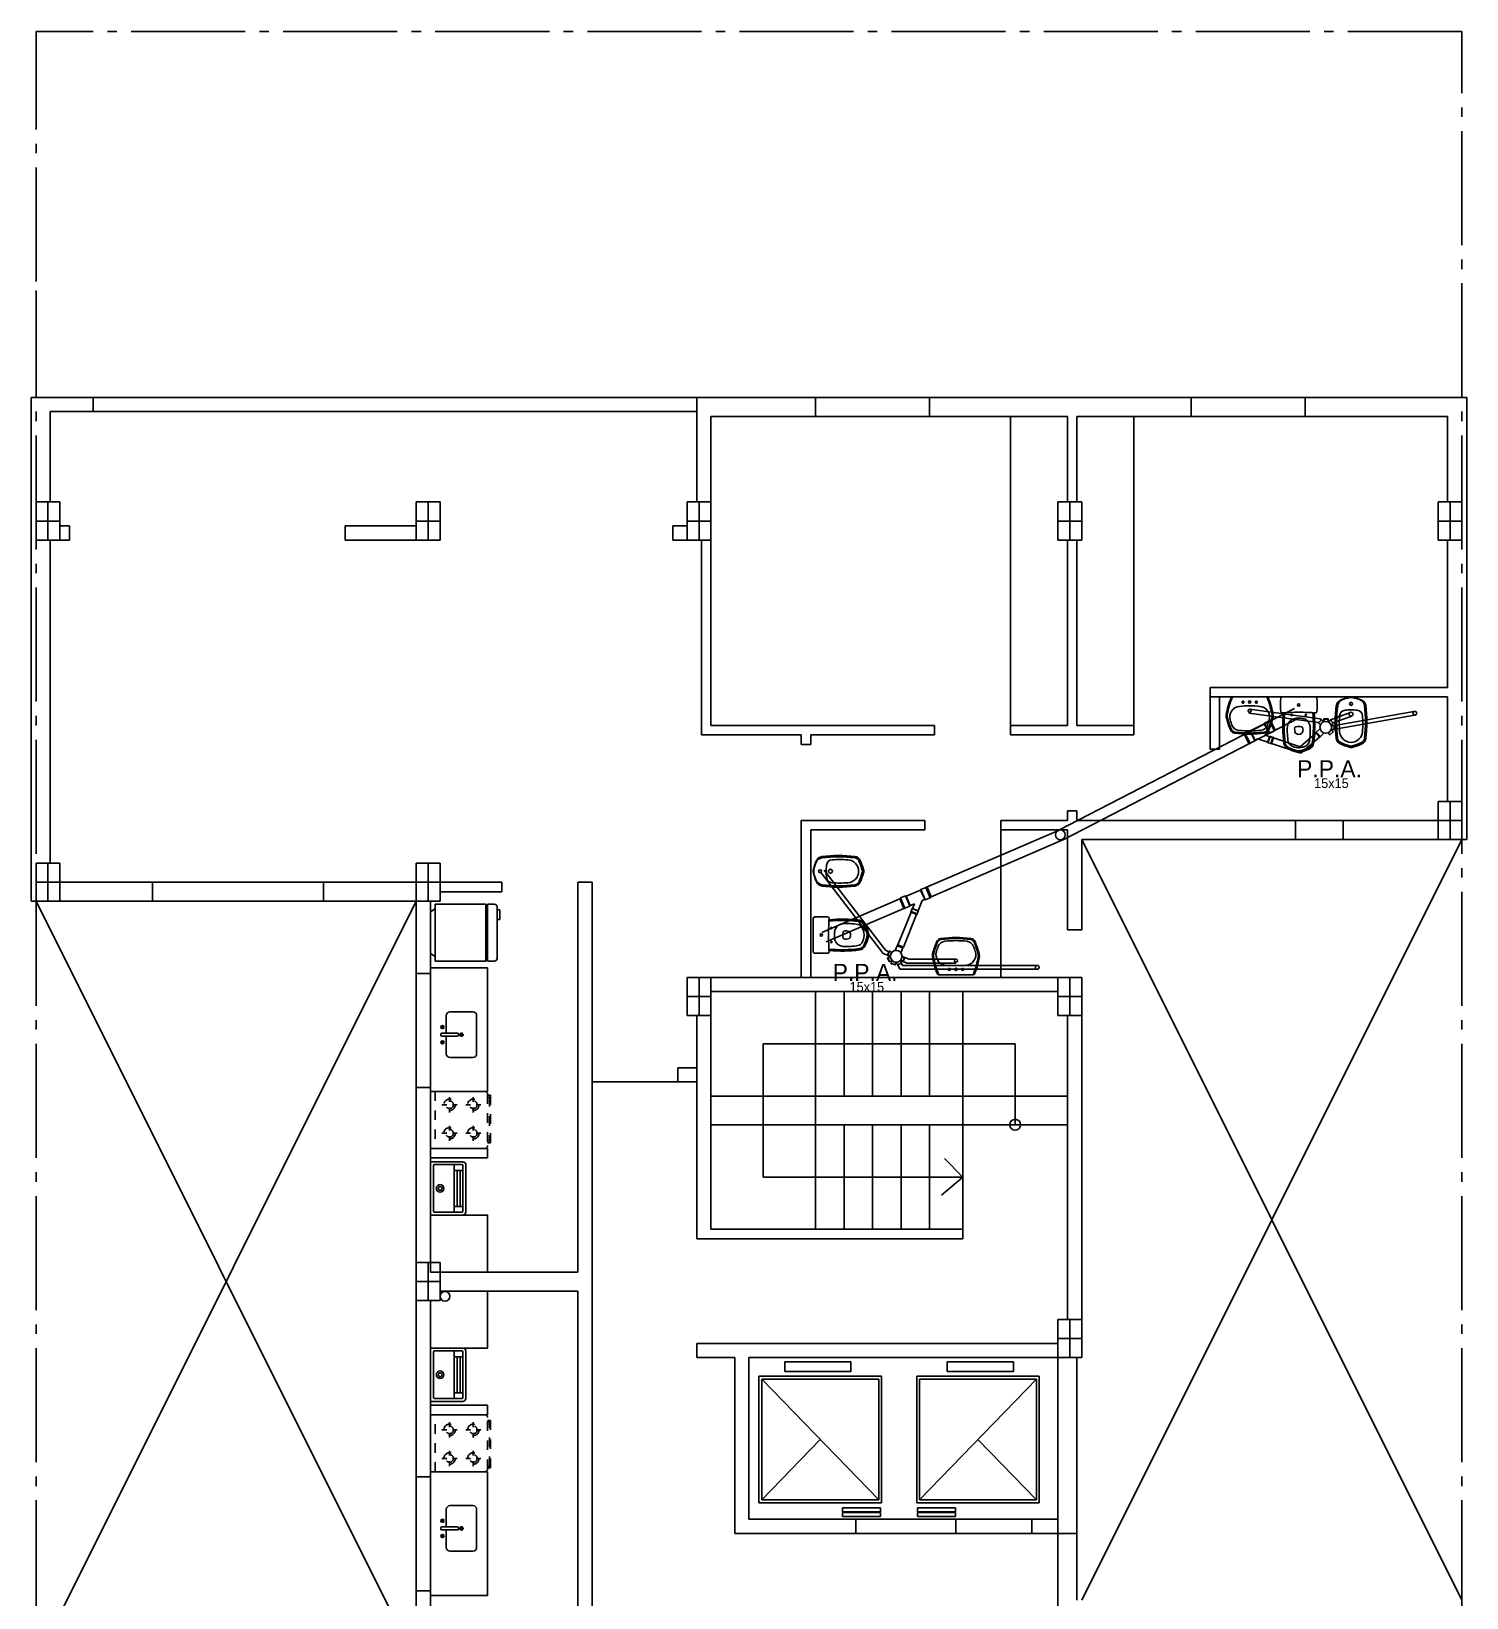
# Model space of a CAD drawing. Extents: x 220 to 3858, y -272 to 161.
# Drawn here: x 3781.55 to 3796.65, y -256.64 to -240.17 of the extents above; entities that cross this region are included whole.
import ezdxf

# ---------------------------------------------------------------- set-up
doc = ezdxf.new("R2010")
doc.units = 0
doc.header["$LTSCALE"] = 0.1
for name, pattern in [('ACAD_ISO04W100', [30.5, 24, -3, 0.5, -3]), ('RAYITAS', [0.375, 0.25, -0.125]), ('TRAZOS', [0.75, 0.5, -0.25])]:
    doc.linetypes.add(name, pattern=pattern)
doc.layers.get('0').update_dxf_attribs({"linetype": 'CONTINUOUS'})
for name, color, linetype in [('01 __ INSTALACION PRIMARIA', 10, 'CONTINUOUS'), ('02 __ INSTALACION SECUNDARIA', 44, 'CONTINUOUS'), ('ART-BANO', 1, 'CONTINUOUS'), ('ASCENSOR', 2, 'CONTINUOUS'), ('COCINA', 1, 'CONTINUOUS'), ('COLUMNAS', 30, 'CONTINUOUS'), ('EJES', 1, 'ACAD_ISO04W100'), ('MUEBLES', 1, 'CONTINUOUS'), ('MUROS', 4, 'CONTINUOUS'), ('primario', 1, 'CONTINUOUS'), ('SOLADO', 1, 'CONTINUOUS')]:
    doc.layers.add(name, color=color, linetype=linetype)
doc.layers.add('Textos de cloacas', color=7, linetype='CONTINUOUS', lineweight=13)
doc.styles.get("Standard").update_dxf_attribs({"font": ''})
doc.styles.get('Standard').set_extended_font_data('AvantGarde Bk BT')

# ---------------------------------------------------------------- blocks, each defined once
blk = doc.blocks.new('A$C7F8A0BE0')
at = {"layer": '02 __ INSTALACION SECUNDARIA'}
for p, q in [((0.043, 0.198), (0.011, 0.166)), ((0.045, 0.197), (0.012, 0.164)), ((0.055, 0.186), (0.045, 0.197)), ((0.06, 0.177), (0.055, 0.186)), ((0.062, 0.175), (0.06, 0.177)), ((0.113, 0.207), (0.067, 0.208)), ((0.067, 0.191), (0.067, 0.206)), ((0.113, 0.205), (0.067, 0.206)), ((0.07, 0.181), (0.067, 0.191)), ((0.07, 0.178), (0.07, 0.181)), ((0.11, 0.181), (0.113, 0.191)), ((0.11, 0.178), (0.11, 0.181)), ((0.113, 0.191), (0.113, 0.205)), ((0.117, 0.175), (0.119, 0.177)), ((0.119, 0.177), (0.124, 0.186)), ((0.124, 0.186), (0.135, 0.196)), ((0.167, 0.164), (0.135, 0.196)), ((0.168, 0.165), (0.136, 0.198)), ((0.001, 0.142), (0.001, 0.096)), ((0.018, 0.142), (0.003, 0.142)), ((0.003, 0.142), (0.003, 0.096)), ((0.018, 0.096), (0.003, 0.096)), ((0.023, 0.154), (0.012, 0.164)), ((0.028, 0.139), (0.018, 0.142)), ((0.028, 0.099), (0.018, 0.096)), ((0.032, 0.149), (0.023, 0.154)), ((0.031, 0.139), (0.028, 0.139)), ((0.031, 0.099), (0.028, 0.099)), ((0.034, 0.147), (0.032, 0.149)), ((0.058, 0.011), (0.058, 0.066)), ((0.058, 0.011), (0.121, 0.011)), ((0.061, 0.001), (0.058, 0.011)), ((0.061, 0.001), (0.118, 0.001)), ((0.118, 0.001), (0.121, 0.011)), ((0.121, 0.011), (0.121, 0.066)), ((0.145, 0.146), (0.148, 0.149)), ((0.148, 0.149), (0.157, 0.154)), ((0.148, 0.139), (0.152, 0.139)), ((0.148, 0.099), (0.151, 0.099)), ((0.151, 0.099), (0.161, 0.096)), ((0.152, 0.139), (0.162, 0.142)), ((0.157, 0.154), (0.167, 0.164)), ((0.161, 0.096), (0.176, 0.096)), ((0.162, 0.142), (0.176, 0.142)), ((0.176, 0.096), (0.176, 0.142)), ((0.178, 0.096), (0.178, 0.142))]:
    blk.add_line(p, q, dxfattribs=at)
blk.add_circle((0.09, 0.119), 0.062, dxfattribs=at)
for centre, start, end in [((0.012, 0.165), 134.8619, 314.8619), ((0.044, 0.197), 314.8619, 134.8619), ((0.067, 0.207), 89.8619, 269.8619), ((0.113, 0.206), 269.8619, 89.8619), ((0.135, 0.197), 44.8619, 224.8619), ((0.168, 0.164), 224.8619, 44.8619), ((0.002, 0.142), 359.8619, 179.8619), ((0.002, 0.096), 179.8619, 359.8619), ((0.177, 0.142), 359.8619, 179.8619), ((0.177, 0.096), 179.8619, 359.8619)]:
    blk.add_arc(centre, 0.001, start, end, dxfattribs=at)
blk = doc.blocks.new('ye 45 unicople 4 pulg.')
at = {"layer": '01 __ INSTALACION PRIMARIA', "color": 1, "lineweight": 25}
for p, q in [((-0.054, 0.183), (0.054, 0.183)), ((-0.054, 0.132), (-0.054, 0.183)), ((-0.051, 0.193), (0.051, 0.193)), ((-0.049, 0.189), (0.049, 0.189)), ((0.054, 0.132), (0.054, 0.183)), ((-0.054, 0.132), (-0.05, 0.126)), ((-0.054, 0.132), (0.054, 0.132)), ((0.05, 0.126), (-0.05, 0.126)), ((-0.05, -0.025), (-0.05, 0.126)), ((0.054, 0.132), (0.05, 0.126)), ((0.05, 0.083), (0.05, 0.126)), ((0.05, 0.083), (0.083, 0.116)), ((0.05, 0), (0.125, 0.075)), ((0.084, 0.12), (0.083, 0.116)), ((0.125, 0.075), (0.083, 0.116)), ((0.125, 0.075), (0.083, 0.116)), ((0.084, 0.12), (0.105, 0.141)), ((0.084, 0.12), (0.129, 0.075)), ((0.105, 0.141), (0.15, 0.096)), ((0.11, 0.142), (0.15, 0.101)), ((0.111, 0.144), (0.153, 0.102)), ((0.129, 0.075), (0.125, 0.075)), ((0.129, 0.075), (0.15, 0.096)), ((-0.054, -0.03), (-0.05, -0.025)), ((-0.054, -0.03), (0.054, -0.03)), ((-0.054, -0.03), (-0.054, -0.081)), ((-0.054, -0.081), (0.054, -0.081)), ((-0.051, -0.092), (0.051, -0.092)), ((-0.05, -0.021), (-0.05, -0.025)), ((0.05, -0.025), (-0.05, -0.025)), ((-0.049, -0.088), (0.049, -0.088)), ((0.05, -0.025), (0.05, 0)), ((0.054, -0.03), (0.05, -0.025)), ((0.054, -0.03), (0.054, -0.081))]:
    blk.add_line(p, q, dxfattribs=at)
for points in [[(-0.051, 0.193), (-0.051, 0.193), (-0.052, 0.191), (-0.053, 0.189), (-0.054, 0.188), (-0.055, 0.186), (-0.056, 0.185), (-0.056, 0.183), (-0.055, 0.183), (-0.054, 0.183)], [(0.051, 0.193), (0.051, 0.193), (0.052, 0.191), (0.053, 0.189), (0.054, 0.188), (0.055, 0.186), (0.056, 0.185), (0.056, 0.183), (0.055, 0.183), (0.054, 0.183)], [(0.111, 0.144), (0.11, 0.144), (0.109, 0.144), (0.108, 0.143), (0.107, 0.143), (0.106, 0.143), (0.105, 0.143), (0.104, 0.142), (0.105, 0.141), (0.105, 0.141)], [(0.153, 0.102), (0.153, 0.102), (0.152, 0.1), (0.152, 0.1), (0.152, 0.098), (0.152, 0.097), (0.152, 0.096), (0.151, 0.096), (0.15, 0.096), (0.15, 0.096)], [(-0.051, -0.092), (-0.051, -0.091), (-0.052, -0.089), (-0.053, -0.088), (-0.054, -0.086), (-0.055, -0.085), (-0.056, -0.083), (-0.056, -0.082), (-0.055, -0.081), (-0.054, -0.081)], [(0.051, -0.092), (0.051, -0.091), (0.052, -0.089), (0.053, -0.088), (0.054, -0.086), (0.055, -0.085), (0.056, -0.083), (0.056, -0.082), (0.055, -0.081), (0.054, -0.081)]]:
    blk.add_open_spline(points, degree=3, knots=[0.000893, 0.000893, 0.000893, 0.000893, 0.00231299, 0.00417844, 0.00637895, 0.00814913, 0.01029065, 0.01145731, 0.01293048, 0.01293048, 0.01293048, 0.01293048], dxfattribs=at)

msp = doc.modelspace()

# ---------------------------------------------------------------- linework, layer by layer
at = {"color": 7}
for p, q in [((3794.37, -247.169), (3794.184, -247.169)), ((3794.37, -247.169), (3794.557, -247.169)), ((3791.28, -250.091), (3791.093, -250.091)), ((3791.28, -250.091), (3791.466, -250.091))]:
    msp.add_line(p, q, dxfattribs=at)
for p, q in [((3788.953, -254.119), (3788.953, -255.969)), ((3789.103, -254.119), (3789.103, -255.819))]:
    msp.add_line(p, q)
at = {"color": 7, "linetype": 'RAYITAS'}
for centre in [(3794.3, -247.224), (3794.44, -247.224), (3791.21, -250.035), (3791.35, -250.035)]:
    msp.add_circle(centre, 0.0105, dxfattribs=at)
at = {"color": 7}
for centre, radius in [((3794.37, -247.224), 0.0122), ((3794.37, -247.315), 0.0161), ((3791.28, -249.944), 0.0161), ((3791.28, -250.035), 0.0122)]:
    msp.add_circle(centre, radius, dxfattribs=at)
for centre, radius, start, end in [((3795.018, -247.513), 0.908, 158.0873, 170.261), ((3795.018, -247.513), 0.897, 157.9064, 170.261), ((3794.273, -247.38), 0.112, 95.963, 196.326), ((3794.184, -247.177), 0.00838, 90, 158.0873), ((3794.197, -247.179), 0.0105, 90, 157.9064), ((3794.37, -248.31), 1.047, 84.037, 95.963), ((3794.467, -247.38), 0.112, 343.674, 84.037), ((3794.544, -247.179), 0.0105, 22.0936, 90), ((3793.722, -247.513), 0.897, 9.739, 22.0936), ((3794.557, -247.177), 0.00838, 21.9127, 90), ((3793.722, -247.513), 0.908, 9.739, 21.9127), ((3794.183, -247.369), 0.0607, 170.261, 193.9525), ((3795.005, -247.165), 0.908, 193.9525, 202.6779), ((3794.183, -247.369), 0.0503, 170.261, 193.9525), ((3795.005, -247.165), 0.897, 193.9525, 202.6779), ((3795.005, -247.165), 0.875, 196.326, 200.1101), ((3793.735, -247.165), 0.875, 339.8899, 343.674), ((3793.735, -247.165), 0.897, 337.3221, 346.231), ((3793.735, -247.165), 0.908, 337.3221, 346.0475), ((3794.557, -247.369), 0.0503, 346.0475, 9.739), ((3794.557, -247.369), 0.0607, 346.0475, 9.739), ((3794.221, -247.493), 0.0573, 202.6779, 262.8407), ((3794.221, -247.493), 0.0468, 202.6779, 262.8407), ((3794.264, -247.437), 0.0852, 200.1101, 264.641), ((3794.37, -246.303), 1.257, 262.8407, 277.1593), ((3794.37, -246.303), 1.246, 262.8407, 277.1593), ((3794.37, -246.303), 1.224, 264.641, 275.359), ((3794.477, -247.437), 0.0852, 275.359, 339.8899), ((3794.52, -247.493), 0.0468, 277.1593, 337.3221), ((3794.52, -247.493), 0.0573, 277.1593, 337.3221), ((3791.915, -250.094), 0.908, 157.3221, 166.0475), ((3791.915, -250.094), 0.897, 157.3221, 166.231), ((3791.13, -249.766), 0.0573, 97.1593, 157.3221), ((3791.13, -249.766), 0.0468, 97.1593, 157.3221), ((3791.173, -249.823), 0.0852, 95.359, 159.8899), ((3791.28, -250.957), 1.257, 82.8407, 97.1593), ((3791.28, -250.957), 1.246, 82.8407, 97.1593), ((3791.28, -250.957), 1.224, 84.641, 95.359), ((3791.386, -249.823), 0.0852, 20.1101, 84.641), ((3791.429, -249.766), 0.0468, 22.6779, 82.8407), ((3791.429, -249.766), 0.0573, 22.6779, 82.8407), ((3790.644, -250.094), 0.897, 13.9525, 22.6779), ((3790.644, -250.094), 0.908, 13.9525, 22.6779), ((3791.093, -249.89), 0.0607, 166.0475, 189.739), ((3791.928, -249.747), 0.908, 189.739, 201.9127), ((3791.093, -249.89), 0.0503, 166.0475, 189.739), ((3791.928, -249.747), 0.897, 189.739, 202.0936), ((3791.182, -249.88), 0.112, 163.674, 264.037), ((3791.915, -250.094), 0.875, 159.8899, 163.674), ((3791.377, -249.88), 0.112, 275.963, 16.326), ((3790.632, -249.747), 0.897, 337.9064, 350.261), ((3790.644, -250.094), 0.875, 16.326, 20.1101), ((3790.632, -249.747), 0.908, 338.0873, 350.261), ((3791.466, -249.89), 0.0503, 350.261, 13.9525), ((3791.466, -249.89), 0.0607, 350.261, 13.9525), ((3791.093, -250.082), 0.00838, 201.9127, 270), ((3791.106, -250.08), 0.0105, 202.0936, 270), ((3791.28, -248.949), 1.047, 264.037, 275.963), ((3791.453, -250.08), 0.0105, 270, 337.9064), ((3791.466, -250.082), 0.00838, 270, 338.0873)]:
    msp.add_arc(centre, radius, start, end, dxfattribs=at)
at = {"layer": '01 __ INSTALACION PRIMARIA'}
for p, q in [((3792.356, -248.574), (3794.84, -247.29)), ((3792.407, -248.672), (3794.89, -247.388)), ((3794.621, -247.6), (3794.901, -247.693)), ((3795.066, -247.55), (3794.901, -247.693)), ((3795.105, -247.592), (3794.909, -247.762)), ((3794.601, -247.66), (3794.909, -247.762)), ((3790.971, -249.171), (3792.359, -248.573)), ((3791.018, -249.271), (3792.403, -248.674)), ((3789.871, -249.646), (3790.69, -249.292)), ((3789.914, -249.747), (3790.733, -249.394)), ((3790.669, -249.778), (3790.808, -249.433)), ((3790.727, -249.801), (3790.866, -249.457))]:
    msp.add_line(p, q, dxfattribs=at)
at = {"layer": '02 __ INSTALACION SECUNDARIA'}
for p, q in [((3794.362, -247.339), (3795.094, -247.437)), ((3794.368, -247.299), (3795.111, -247.399)), ((3795.096, -247.439), (3795.094, -247.437)), ((3795.125, -247.411), (3795.111, -247.399)), ((3795.219, -247.411), (3795.222, -247.409)), ((3795.421, -247.338), (3795.222, -247.409)), ((3795.251, -247.444), (3795.257, -247.438)), ((3795.434, -247.375), (3795.257, -247.438)), ((3796.096, -247.321), (3795.266, -247.469)), ((3796.103, -247.36), (3795.269, -247.509)), ((3795.26, -247.469), (3795.266, -247.469)), ((3795.26, -247.509), (3795.269, -247.509)), ((3789.862, -249.018), (3790.514, -249.867)), ((3789.894, -248.993), (3790.539, -249.834)), ((3790.514, -249.867), (3790.56, -249.886)), ((3790.539, -249.834), (3790.575, -249.849)), ((3790.742, -249.91), (3790.787, -249.928)), ((3790.67, -249.986), (3790.69, -250.033)), ((3792.136, -250.033), (3790.69, -250.033)), ((3790.707, -249.97), (3790.717, -249.993)), ((3792.136, -249.993), (3790.717, -249.993)), ((3790.724, -249.952), (3790.763, -249.968)), ((3791.28, -249.968), (3790.763, -249.968)), ((3791.28, -249.928), (3790.787, -249.928))]:
    msp.add_line(p, q, dxfattribs=at)
for centre in [(3796.108, -247.341), (3792.136, -250.013)]:
    msp.add_circle(centre, 0.02, dxfattribs=at)
at = {"layer": 'ART-BANO', "color": 7}
for p, q in [((3794.887, -247.168), (3794.713, -247.168)), ((3794.887, -247.168), (3795.06, -247.168)), ((3794.95, -247.402), (3794.953, -247.403)), ((3794.873, -247.736), (3794.874, -247.736)), ((3794.9, -247.736), (3794.899, -247.736)), ((3791.753, -250.119), (3791.753, -248.569)), ((3789.778, -249.674), (3789.778, -249.501)), ((3789.778, -249.674), (3789.778, -249.848)), ((3790.011, -249.611), (3790.012, -249.608)), ((3790.345, -249.661), (3790.346, -249.662)), ((3790.345, -249.688), (3790.346, -249.687))]:
    msp.add_line(p, q, dxfattribs=at)
for centre, radius in [((3794.887, -247.254), 0.0124), ((3795.437, -247.242), 0.0159), ((3794.813, -247.36), 0.00691), ((3794.96, -247.36), 0.00691), ((3795.437, -247.351), 0.0209), ((3789.851, -249.003), 0.0159), ((3789.96, -249.003), 0.0209), ((3789.97, -249.601), 0.00691), ((3789.863, -249.674), 0.0124), ((3789.97, -249.748), 0.00691)]:
    msp.add_circle(centre, radius, dxfattribs=at)
for centre, radius, start, end in [((3796.077, -247.254), 1.382, 177.0992, 182.9368), ((3794.713, -247.185), 0.0166, 90, 177.0992), ((3795.06, -247.185), 0.0166, 2.9008, 90), ((3793.697, -247.254), 1.382, 357.0632, 2.9008), ((3796.633, -247.437), 1.363, 172.4813, 187.2005), ((3795.354, -247.27), 0.0727, 114.2004, 171.1101), ((3796.634, -247.437), 1.349, 172.4819, 187.1847), ((3795.368, -247.269), 0.0727, 112.593, 173.2993), ((3795.548, -247.701), 0.545, 103.7219, 114.2004), ((3795.548, -247.701), 0.541, 103.7219, 112.593), ((3795.437, -247.247), 0.0772, 90, 103.7219), ((3795.437, -247.247), 0.0727, 90, 103.7219), ((3795.437, -247.247), 0.0772, 76.2781, 90), ((3795.437, -247.247), 0.0727, 76.2781, 90), ((3795.326, -247.701), 0.541, 67.407, 76.2781), ((3795.326, -247.701), 0.545, 65.7996, 76.2781), ((3795.506, -247.269), 0.0727, 7.544, 67.407), ((3795.52, -247.27), 0.0727, 8.8899, 65.7996), ((3794.24, -247.437), 1.349, 352.8153, 7.5679), ((3794.24, -247.437), 1.363, 352.7995, 7.5187), ((3794.709, -247.324), 0.012, 182.9368, 273.6699), ((3794.887, -250.097), 2.766, 90, 93.6699), ((3796.1, -247.475), 1.382, 174.2124, 187.6079), ((3796.1, -247.475), 1.368, 174.1209, 187.6079), ((3794.859, -247.487), 0.0921, 114.7847, 176.6172), ((3794.859, -247.487), 0.0921, 98.3127, 112.497), ((3794.887, -247.669), 0.276, 90, 98.5222), ((3794.887, -250.097), 2.766, 86.3301, 90), ((3794.887, -247.669), 0.276, 81.4778, 90), ((3794.914, -247.487), 0.0921, 67.503, 81.6873), ((3794.914, -247.487), 0.0921, 3.3828, 65.2153), ((3793.673, -247.475), 1.368, 352.3921, 5.8791), ((3793.673, -247.475), 1.382, 352.3921, 5.7876), ((3795.064, -247.324), 0.012, 266.3301, 357.0632), ((3796.676, -247.45), 1.363, 176.5772, 183.5008), ((3795.38, -247.372), 0.0636, 95.0466, 176.5772), ((3795.437, -247.942), 0.636, 90, 95.6699), ((3795.437, -247.942), 0.636, 84.3301, 90), ((3795.494, -247.372), 0.0636, 3.4228, 84.9534), ((3794.197, -247.45), 1.363, 356.4992, 3.4228), ((3795.457, -247.522), 0.691, 176.6172, 189.8671), ((3794.861, -247.502), 0.0184, 102.0968, 184.0283), ((3795.532, -247.455), 0.691, 184.0283, 186.6401), ((3794.873, -247.532), 0.0276, 186.6401, 237.869), ((3794.887, -247.619), 0.138, 90, 102.4734), ((3794.887, -247.508), 0.0553, 238.9919, 270), ((3794.887, -247.619), 0.138, 77.5266, 90), ((3794.887, -247.508), 0.0553, 270, 301.0081), ((3794.9, -247.532), 0.0276, 302.131, 353.3599), ((3794.912, -247.502), 0.0184, 355.9717, 77.9032), ((3794.242, -247.455), 0.691, 353.3599, 355.9717), ((3794.317, -247.522), 0.691, 350.1329, 3.3828), ((3795.353, -247.597), 0.0727, 188.5721, 244.402), ((3795.353, -247.597), 0.0591, 188.5721, 244.402), ((3795.437, -247.526), 0.121, 183.5008, 270), ((3795.437, -247.526), 0.121, 270, 356.4992), ((3795.52, -247.597), 0.0591, 295.598, 351.4279), ((3795.52, -247.597), 0.0727, 295.598, 351.4279), ((3794.804, -247.648), 0.0737, 187.6079, 247.655), ((3794.804, -247.648), 0.0599, 187.6079, 247.9248), ((3794.835, -247.63), 0.0599, 189.8671, 240.3055), ((3795.007, -247.214), 0.553, 245.2048, 255.594), ((3795.007, -247.214), 0.539, 245.172, 255.594), ((3794.895, -247.525), 0.181, 240.3055, 265.9209), ((3794.887, -247.692), 0.0599, 253.8651, 270), ((3794.887, -247.692), 0.0461, 253.8651, 270), ((3794.887, -247.646), 0.0599, 265.9209, 270), ((3794.887, -247.646), 0.0599, 270, 274.0791), ((3794.887, -247.692), 0.0461, 270, 286.1349), ((3794.887, -247.692), 0.0599, 270, 286.1349), ((3794.878, -247.525), 0.181, 274.0791, 299.6945), ((3794.766, -247.214), 0.539, 284.406, 294.828), ((3794.766, -247.214), 0.553, 284.406, 294.7952), ((3794.938, -247.63), 0.0599, 299.6945, 350.1329), ((3794.97, -247.648), 0.0599, 292.0752, 352.3921), ((3794.97, -247.648), 0.0737, 292.345, 352.3921), ((3795.557, -247.171), 0.545, 244.402, 255.3626), ((3795.557, -247.171), 0.531, 244.402, 255.3626), ((3795.437, -247.633), 0.0681, 255.3626, 270), ((3795.437, -247.633), 0.0545, 255.3626, 270), ((3795.437, -247.633), 0.0545, 270, 284.6374), ((3795.437, -247.633), 0.0681, 270, 284.6374), ((3795.316, -247.171), 0.531, 284.6374, 295.598), ((3795.316, -247.171), 0.545, 284.6374, 295.598), ((3790.31, -249.114), 0.545, 155.7996, 166.2781), ((3790.31, -249.114), 0.541, 157.407, 166.2781), ((3789.878, -248.935), 0.0727, 97.544, 157.407), ((3789.879, -248.921), 0.0727, 98.8899, 155.7996), ((3790.047, -250.2), 1.363, 82.7995, 97.5187), ((3790.047, -250.2), 1.349, 82.8153, 97.5679), ((3789.981, -248.946), 0.0636, 93.4228, 174.9534), ((3790.059, -250.243), 1.363, 86.4992, 93.4228), ((3790.135, -249.003), 0.121, 0, 86.4992), ((3790.207, -248.92), 0.0591, 25.598, 81.4279), ((3790.207, -248.92), 0.0727, 25.598, 81.4279), ((3789.78, -249.124), 0.531, 14.6374, 25.598), ((3789.78, -249.124), 0.545, 14.6374, 25.598), ((3789.856, -249.003), 0.0772, 166.2781, 180), ((3789.856, -249.003), 0.0772, 180, 193.7219), ((3790.31, -248.892), 0.545, 193.7219, 204.2004), ((3789.856, -249.003), 0.0727, 166.2781, 180), ((3789.856, -249.003), 0.0727, 180, 193.7219), ((3790.31, -248.892), 0.541, 193.7219, 202.593), ((3789.878, -249.072), 0.0727, 202.593, 263.2993), ((3790.551, -249.003), 0.636, 174.3301, 180), ((3790.551, -249.003), 0.636, 180, 185.6699), ((3789.981, -249.061), 0.0636, 185.0466, 266.5772), ((3790.135, -249.003), 0.121, 273.5008, 0), ((3789.78, -248.883), 0.531, 334.402, 345.3626), ((3789.78, -248.883), 0.545, 334.402, 345.3626), ((3790.242, -249.003), 0.0545, 0, 14.6374), ((3790.242, -249.003), 0.0545, 345.3626, 0), ((3790.242, -249.003), 0.0681, 0, 14.6374), ((3790.242, -249.003), 0.0681, 345.3626, 0), ((3789.879, -249.086), 0.0727, 204.2004, 261.1101), ((3790.047, -247.807), 1.363, 262.4813, 277.2005), ((3790.047, -247.807), 1.349, 262.4819, 277.1847), ((3790.059, -247.764), 1.363, 266.5772, 273.5008), ((3790.207, -249.087), 0.0591, 278.5721, 334.402), ((3790.207, -249.087), 0.0727, 278.5721, 334.402), ((3789.794, -249.501), 0.0166, 92.9008, 180), ((3789.863, -250.864), 1.382, 87.0632, 92.9008), ((3789.934, -249.497), 0.012, 356.3301, 87.0632), ((3792.706, -249.674), 2.766, 176.3301, 180), ((3790.084, -250.888), 1.368, 82.3921, 95.8791), ((3790.084, -250.888), 1.382, 82.3921, 95.7876), ((3790.096, -249.647), 0.0921, 93.3828, 155.2153), ((3790.131, -250.244), 0.691, 80.1329, 93.3828), ((3790.24, -249.623), 0.0599, 29.6945, 80.1329), ((3790.257, -249.591), 0.0599, 22.0752, 82.3921), ((3790.257, -249.591), 0.0737, 22.345, 82.3921), ((3790.134, -249.683), 0.181, 4.0791, 29.6945), ((3789.824, -249.795), 0.539, 14.406, 24.828), ((3789.824, -249.795), 0.553, 14.406, 24.7952), ((3792.706, -249.674), 2.766, 180, 183.6699), ((3790.278, -249.674), 0.276, 171.4778, 180), ((3790.278, -249.674), 0.276, 180, 188.5222), ((3790.096, -249.647), 0.0921, 157.503, 171.6873), ((3790.096, -249.702), 0.0921, 188.3127, 202.497), ((3790.096, -249.702), 0.0921, 204.7847, 266.6172), ((3790.229, -249.674), 0.138, 167.5266, 180), ((3790.229, -249.674), 0.138, 180, 192.4734), ((3790.112, -249.649), 0.0184, 85.9717, 167.9032), ((3790.112, -249.7), 0.0184, 192.0968, 274.0283), ((3790.064, -250.319), 0.691, 83.3599, 85.9717), ((3790.064, -249.029), 0.691, 274.0283, 276.6401), ((3790.141, -249.661), 0.0276, 32.131, 83.3599), ((3790.141, -249.688), 0.0276, 276.6401, 327.869), ((3790.117, -249.674), 0.0553, 0, 31.0081), ((3790.117, -249.674), 0.0553, 328.9919, 0), ((3790.24, -249.726), 0.0599, 279.8671, 330.3055), ((3790.134, -249.666), 0.181, 330.3055, 355.9209), ((3789.824, -249.553), 0.539, 335.172, 345.594), ((3790.255, -249.674), 0.0599, 0, 4.0791), ((3790.255, -249.674), 0.0599, 355.9209, 0), ((3789.824, -249.553), 0.553, 335.2048, 345.594), ((3790.301, -249.674), 0.0461, 0, 16.1349), ((3790.301, -249.674), 0.0461, 343.8651, 0), ((3790.301, -249.674), 0.0599, 0, 16.1349), ((3790.301, -249.674), 0.0599, 343.8651, 0), ((3789.794, -249.848), 0.0166, 180, 267.0992), ((3789.863, -248.484), 1.382, 267.0992, 272.9368), ((3789.934, -249.852), 0.012, 272.9368, 3.6699), ((3790.084, -248.461), 1.368, 264.1209, 277.6079), ((3790.084, -248.461), 1.382, 264.2124, 277.6079), ((3790.131, -249.104), 0.691, 266.6172, 279.8671), ((3790.257, -249.757), 0.0599, 277.6079, 337.9248), ((3790.257, -249.757), 0.0737, 277.6079, 337.655)]:
    msp.add_arc(centre, radius, start, end, dxfattribs=at)
at = {"layer": 'ASCENSOR', "color": 7}
for p, q in [((3789.208, -255.646), (3789.208, -254.314)), ((3790.498, -254.314), (3789.208, -254.314)), ((3790.468, -255.616), (3789.238, -254.344)), ((3789.238, -255.616), (3789.238, -254.344)), ((3790.468, -254.344), (3789.238, -254.344)), ((3790.468, -255.616), (3790.468, -254.344)), ((3790.498, -255.646), (3790.498, -254.314)), ((3790.867, -255.646), (3790.867, -254.314)), ((3790.867, -254.314), (3792.157, -254.314)), ((3790.897, -255.616), (3792.127, -254.344)), ((3790.897, -255.616), (3790.897, -254.344)), ((3790.897, -254.344), (3792.127, -254.344)), ((3792.127, -255.616), (3792.127, -254.344)), ((3792.157, -255.646), (3792.157, -254.314)), ((3789.238, -255.616), (3789.853, -254.979)), ((3792.127, -255.616), (3791.512, -254.979)), ((3789.208, -255.646), (3790.498, -255.646)), ((3789.238, -255.616), (3790.468, -255.616)), ((3792.157, -255.646), (3790.867, -255.646)), ((3792.127, -255.616), (3790.897, -255.616)), ((3790.488, -255.699), (3790.088, -255.699)), ((3790.088, -255.739), (3790.088, -255.699)), ((3790.088, -255.699), (3790.488, -255.699)), ((3790.088, -255.739), (3790.088, -255.699)), ((3790.488, -255.739), (3790.088, -255.739)), ((3790.488, -255.739), (3790.088, -255.739)), ((3790.488, -255.749), (3790.088, -255.749)), ((3790.088, -255.789), (3790.088, -255.749)), ((3790.488, -255.789), (3790.088, -255.789)), ((3790.488, -255.739), (3790.488, -255.699)), ((3790.488, -255.739), (3790.488, -255.699)), ((3790.488, -255.789), (3790.488, -255.749)), ((3790.877, -255.739), (3790.877, -255.699)), ((3790.877, -255.699), (3791.277, -255.699)), ((3790.877, -255.739), (3790.877, -255.699)), ((3791.277, -255.699), (3790.877, -255.699)), ((3790.877, -255.739), (3791.277, -255.739)), ((3790.877, -255.739), (3791.277, -255.739)), ((3790.877, -255.749), (3791.277, -255.749)), ((3790.877, -255.789), (3790.877, -255.749)), ((3790.877, -255.789), (3791.277, -255.789)), ((3791.277, -255.739), (3791.277, -255.699)), ((3791.277, -255.739), (3791.277, -255.699)), ((3791.277, -255.789), (3791.277, -255.749))]:
    msp.add_line(p, q, dxfattribs=at)
for points in [[(3789.48, -254.264), (3790.176, -254.264), (3790.176, -254.163), (3789.48, -254.163)], [(3791.885, -254.264), (3791.188, -254.264), (3791.188, -254.163), (3791.885, -254.163)]]:
    msp.add_lwpolyline(points, close=True, dxfattribs=at)
at = {"layer": 'COCINA', "color": 7, "linetype": 'Continuous'}
for p, q in [((3785.753, -249.429), (3785.803, -249.399)), ((3785.753, -249.869), (3785.753, -249.429)), ((3786.333, -249.349), (3785.803, -249.349)), ((3785.803, -249.949), (3785.803, -249.349)), ((3786.333, -249.949), (3786.333, -249.349)), ((3786.353, -249.369), (3786.333, -249.369)), ((3786.423, -249.349), (3786.353, -249.349)), ((3786.353, -249.949), (3786.353, -249.349)), ((3786.453, -249.919), (3786.453, -249.379)), ((3786.453, -249.409), (3786.483, -249.409)), ((3786.483, -249.409), (3786.483, -249.509)), ((3786.483, -249.509), (3786.453, -249.509)), ((3785.803, -249.899), (3785.753, -249.869)), ((3786.333, -249.949), (3785.803, -249.949)), ((3786.353, -249.929), (3786.333, -249.929)), ((3786.423, -249.949), (3786.353, -249.949))]:
    msp.add_line(p, q, dxfattribs=at)
at = {"layer": 'COCINA', "color": 7}
for p, q in [((3785.918, -250.522), (3785.918, -250.706)), ((3786.198, -250.482), (3785.958, -250.482)), ((3786.238, -250.922), (3786.238, -250.522)), ((3785.895, -250.659), (3785.862, -250.625)), ((3785.862, -250.659), (3785.895, -250.625)), ((3785.862, -250.73), (3785.862, -250.714)), ((3785.87, -250.706), (3786.038, -250.706)), ((3785.87, -250.738), (3786.038, -250.738)), ((3785.918, -250.738), (3785.918, -250.922)), ((3786.046, -250.73), (3786.046, -250.714)), ((3786.054, -250.722), (3786.102, -250.722)), ((3786.078, -250.746), (3786.078, -250.698)), ((3785.895, -250.819), (3785.862, -250.785)), ((3785.862, -250.819), (3785.895, -250.785)), ((3785.958, -250.962), (3786.198, -250.962)), ((3785.958, -255.675), (3786.198, -255.675)), ((3785.895, -255.818), (3785.862, -255.852)), ((3785.862, -255.818), (3785.895, -255.852)), ((3785.918, -255.899), (3785.918, -255.715)), ((3786.238, -255.715), (3786.238, -256.115)), ((3785.862, -255.907), (3785.862, -255.923)), ((3785.895, -255.978), (3785.862, -256.012)), ((3785.862, -255.978), (3785.895, -256.012)), ((3785.87, -255.899), (3786.038, -255.899)), ((3785.87, -255.931), (3786.038, -255.931)), ((3785.918, -256.115), (3785.918, -255.931)), ((3786.046, -255.907), (3786.046, -255.923)), ((3786.054, -255.915), (3786.102, -255.915)), ((3786.078, -255.891), (3786.078, -255.939)), ((3786.198, -256.155), (3785.958, -256.155))]:
    msp.add_line(p, q, dxfattribs=at)
at = {"layer": 'COCINA', "color": 7, "linetype": 'TRAZOS'}
for p, q in [((3785.753, -251.319), (3785.753, -251.919)), ((3785.753, -251.319), (3786.323, -251.319)), ((3785.803, -251.319), (3785.803, -251.919)), ((3785.953, -251.379), (3785.953, -251.429)), ((3786.203, -251.379), (3786.203, -251.429)), ((3786.353, -251.349), (3786.353, -251.889)), ((3786.353, -251.359), (3786.383, -251.359)), ((3786.353, -251.379), (3786.373, -251.379)), ((3786.373, -251.379), (3786.373, -251.839)), ((3786.383, -251.359), (3786.383, -251.859)), ((3785.873, -251.459), (3785.923, -251.459)), ((3785.953, -251.489), (3785.953, -251.539)), ((3785.983, -251.459), (3786.033, -251.459)), ((3786.123, -251.459), (3786.173, -251.459)), ((3786.203, -251.489), (3786.203, -251.539)), ((3786.233, -251.459), (3786.283, -251.459)), ((3785.953, -251.679), (3785.953, -251.729)), ((3786.203, -251.679), (3786.203, -251.729)), ((3785.873, -251.759), (3785.923, -251.759)), ((3785.953, -251.789), (3785.953, -251.839)), ((3785.983, -251.759), (3786.033, -251.759)), ((3786.123, -251.759), (3786.173, -251.759)), ((3786.203, -251.789), (3786.203, -251.839)), ((3786.233, -251.759), (3786.283, -251.759)), ((3786.353, -251.839), (3786.373, -251.839)), ((3786.353, -251.859), (3786.383, -251.859)), ((3785.753, -251.919), (3786.323, -251.919)), ((3785.753, -255.319), (3785.753, -254.719)), ((3785.753, -254.719), (3786.323, -254.719)), ((3785.803, -255.319), (3785.803, -254.719)), ((3785.953, -254.849), (3785.953, -254.799)), ((3786.203, -254.849), (3786.203, -254.799)), ((3786.353, -255.289), (3786.353, -254.749)), ((3786.353, -254.779), (3786.383, -254.779)), ((3786.353, -254.799), (3786.373, -254.799)), ((3786.373, -255.259), (3786.373, -254.799)), ((3786.383, -255.279), (3786.383, -254.779)), ((3785.873, -254.879), (3785.923, -254.879)), ((3785.953, -254.959), (3785.953, -254.909)), ((3785.983, -254.879), (3786.033, -254.879)), ((3786.123, -254.879), (3786.173, -254.879)), ((3786.203, -254.959), (3786.203, -254.909)), ((3786.233, -254.879), (3786.283, -254.879)), ((3785.873, -255.179), (3785.923, -255.179)), ((3785.953, -255.149), (3785.953, -255.099)), ((3785.983, -255.179), (3786.033, -255.179)), ((3786.123, -255.179), (3786.173, -255.179)), ((3786.203, -255.149), (3786.203, -255.099)), ((3786.233, -255.179), (3786.283, -255.179)), ((3785.753, -255.319), (3786.323, -255.319)), ((3785.953, -255.259), (3785.953, -255.209)), ((3786.203, -255.259), (3786.203, -255.209)), ((3786.353, -255.259), (3786.373, -255.259)), ((3786.353, -255.279), (3786.383, -255.279))]:
    msp.add_line(p, q, dxfattribs=at)
at = {"layer": 'COCINA', "color": 7}
msp.add_lwpolyline([(3785.753, -252.619), (3786.353, -252.619), (3786.353, -253.219), (3785.753, -253.219)], close=True, dxfattribs=at)
msp.add_lwpolyline([(3785.753, -253.519), (3785.753, -254.019), (3786.353, -254.019), (3786.353, -253.419), (3785.853, -253.419)], dxfattribs=at)
for centre in [(3785.878, -250.642), (3786.078, -250.722), (3785.878, -250.802), (3785.878, -255.835), (3785.878, -255.995), (3786.078, -255.915)]:
    msp.add_circle(centre, 0.016, dxfattribs=at)
at = {"layer": 'COCINA', "color": 7, "linetype": 'TRAZOS'}
for centre, radius in [((3785.953, -251.459), 0.06), ((3785.953, -251.459), 0.06), ((3785.953, -251.459), 0.06), ((3786.203, -251.459), 0.06), ((3786.203, -251.459), 0.06), ((3785.953, -251.459), 0.04), ((3786.203, -251.459), 0.04), ((3785.953, -251.759), 0.06), ((3785.953, -251.759), 0.06), ((3785.953, -251.759), 0.04), ((3786.203, -251.759), 0.06), ((3786.203, -251.759), 0.06), ((3786.203, -251.759), 0.04), ((3785.953, -254.879), 0.06), ((3785.953, -254.879), 0.06), ((3785.953, -254.879), 0.04), ((3786.203, -254.879), 0.06), ((3786.203, -254.879), 0.06), ((3786.203, -254.879), 0.04), ((3785.953, -255.179), 0.06), ((3785.953, -255.179), 0.06), ((3785.953, -255.179), 0.06), ((3785.953, -255.179), 0.04), ((3786.203, -255.179), 0.06), ((3786.203, -255.179), 0.06), ((3786.203, -255.179), 0.04)]:
    msp.add_circle(centre, radius, dxfattribs=at)
at = {"layer": 'COCINA', "color": 7, "linetype": 'Continuous'}
for centre, start, end in [((3786.423, -249.379), 0, 90), ((3786.423, -249.919), 270, 0)]:
    msp.add_arc(centre, 0.03, start, end, dxfattribs=at)
at = {"layer": 'COCINA', "color": 7}
for centre, radius, start, end in [((3785.958, -250.522), 0.04, 90, 180), ((3786.198, -250.522), 0.04, 0, 90), ((3785.87, -250.714), 0.008, 90, 180), ((3785.87, -250.73), 0.008, 180, 270), ((3786.038, -250.714), 0.008, 0, 90), ((3786.038, -250.73), 0.008, 270, 0), ((3785.958, -250.922), 0.04, 180, 270), ((3786.198, -250.922), 0.04, 270, 0), ((3785.958, -255.715), 0.04, 90, 180), ((3786.198, -255.715), 0.04, 0, 90), ((3785.87, -255.907), 0.008, 90, 180), ((3785.87, -255.923), 0.008, 180, 270), ((3786.038, -255.907), 0.008, 0, 90), ((3786.038, -255.923), 0.008, 270, 0), ((3785.958, -256.115), 0.04, 180, 270), ((3786.198, -256.115), 0.04, 270, 0)]:
    msp.add_arc(centre, radius, start, end, dxfattribs=at)
at = {"layer": 'COCINA', "color": 7, "linetype": 'TRAZOS'}
for centre, start, end in [((3786.323, -251.349), 0, 90), ((3786.323, -251.889), 270, 0), ((3786.323, -254.749), 0, 90), ((3786.323, -255.289), 270, 0)]:
    msp.add_arc(centre, 0.03, start, end, dxfattribs=at)
at = {"layer": 'COLUMNAS', "color": 7}
for p, q in [((3781.603, -245.119), (3781.853, -245.119)), ((3781.603, -245.119), (3781.603, -245.519)), ((3781.728, -245.119), (3781.728, -245.519)), ((3781.853, -245.119), (3781.853, -245.519)), ((3785.603, -245.119), (3785.853, -245.119)), ((3785.603, -245.519), (3785.603, -245.119)), ((3785.728, -245.519), (3785.728, -245.119)), ((3785.853, -245.119), (3785.853, -245.519)), ((3788.703, -245.119), (3788.453, -245.119)), ((3788.453, -245.119), (3788.453, -245.519)), ((3788.578, -245.519), (3788.578, -245.119)), ((3788.703, -245.519), (3788.703, -245.119)), ((3792.603, -245.119), (3792.353, -245.119)), ((3792.353, -245.119), (3792.353, -245.519)), ((3792.478, -245.519), (3792.478, -245.119)), ((3792.478, -245.519), (3792.478, -245.119)), ((3792.603, -245.519), (3792.603, -245.119)), ((3796.603, -245.119), (3796.353, -245.119)), ((3796.353, -245.119), (3796.353, -245.519)), ((3796.478, -245.519), (3796.478, -245.119)), ((3796.603, -245.519), (3796.603, -245.119)), ((3781.853, -245.319), (3781.603, -245.319)), ((3785.853, -245.319), (3785.603, -245.319)), ((3788.453, -245.319), (3788.703, -245.319)), ((3792.353, -245.319), (3792.603, -245.319)), ((3792.353, -245.319), (3792.603, -245.319)), ((3796.353, -245.319), (3796.603, -245.319)), ((3781.853, -245.519), (3781.603, -245.519)), ((3785.853, -245.519), (3785.603, -245.519)), ((3788.453, -245.519), (3788.703, -245.519)), ((3792.353, -245.519), (3792.603, -245.519)), ((3796.353, -245.519), (3796.603, -245.519)), ((3796.353, -248.669), (3796.353, -248.269)), ((3796.353, -248.269), (3796.603, -248.269)), ((3796.478, -248.269), (3796.478, -248.669)), ((3796.603, -248.269), (3796.603, -248.669)), ((3796.353, -248.469), (3796.603, -248.469)), ((3796.603, -248.669), (3796.353, -248.669)), ((3781.853, -248.919), (3781.603, -248.919)), ((3781.603, -248.919), (3781.603, -249.319)), ((3781.728, -248.919), (3781.728, -249.319)), ((3781.853, -249.319), (3781.853, -248.919)), ((3785.853, -248.919), (3785.603, -248.919)), ((3785.603, -248.919), (3785.603, -249.319)), ((3785.728, -248.919), (3785.728, -249.319)), ((3785.853, -249.319), (3785.853, -248.919)), ((3781.853, -249.119), (3781.603, -249.119)), ((3785.853, -249.119), (3785.603, -249.119)), ((3781.603, -249.319), (3781.853, -249.319)), ((3785.603, -249.319), (3785.853, -249.319)), ((3788.703, -250.119), (3788.453, -250.119)), ((3788.453, -250.119), (3788.453, -250.519)), ((3788.578, -250.519), (3788.578, -250.119)), ((3788.703, -250.519), (3788.703, -250.119)), ((3792.603, -250.119), (3792.353, -250.119)), ((3792.353, -250.119), (3792.353, -250.519)), ((3792.478, -250.519), (3792.478, -250.119)), ((3792.603, -250.519), (3792.603, -250.119)), ((3788.453, -250.319), (3788.703, -250.319)), ((3792.353, -250.319), (3792.603, -250.319)), ((3788.453, -250.519), (3788.703, -250.519)), ((3792.353, -250.519), (3792.603, -250.519)), ((3785.603, -253.119), (3785.853, -253.119)), ((3785.603, -253.519), (3785.603, -253.119)), ((3785.728, -253.519), (3785.728, -253.119)), ((3785.853, -253.119), (3785.853, -253.519)), ((3785.853, -253.319), (3785.603, -253.319)), ((3785.853, -253.519), (3785.603, -253.519)), ((3792.353, -254.119), (3792.353, -253.719)), ((3792.353, -253.719), (3792.603, -253.719)), ((3792.478, -253.719), (3792.478, -254.119)), ((3792.603, -253.719), (3792.603, -254.119)), ((3792.353, -253.919), (3792.603, -253.919)), ((3792.603, -254.119), (3792.353, -254.119))]:
    msp.add_line(p, q, dxfattribs=at)
at = {"layer": 'EJES', "color": 7, "ltscale": 0.5}
for p, q in [((3796.603, -240.169), (3781.603, -240.169)), ((3781.603, -242.801), (3781.603, -240.169)), ((3796.603, -264.819), (3796.603, -240.169)), ((3781.603, -264.819), (3781.603, -242.896))]:
    msp.add_line(p, q, dxfattribs=at)
at = {"layer": 'MUEBLES', "color": 7}
for p, q in [((3785.783, -252.579), (3785.783, -252.099)), ((3786.083, -252.087), (3785.793, -252.087)), ((3786.003, -252.589), (3786.003, -252.089)), ((3786.093, -252.149), (3786.003, -252.149)), ((3786.033, -252.529), (3786.033, -252.149)), ((3786.063, -252.529), (3786.063, -252.149)), ((3786.093, -252.579), (3786.093, -252.099)), ((3786.093, -252.529), (3786.003, -252.529)), ((3786.083, -252.589), (3785.793, -252.589)), ((3785.783, -254.059), (3785.783, -254.539)), ((3786.083, -254.049), (3785.793, -254.049)), ((3786.003, -254.049), (3786.003, -254.549)), ((3786.093, -254.109), (3786.003, -254.109)), ((3786.033, -254.109), (3786.033, -254.489)), ((3786.063, -254.109), (3786.063, -254.489)), ((3786.093, -254.059), (3786.093, -254.539)), ((3786.093, -254.489), (3786.003, -254.489)), ((3786.083, -254.55), (3785.793, -254.55))]:
    msp.add_line(p, q, dxfattribs=at)
for points in [[(3786.093, -252.059), (3785.753, -252.059), (3785.753, -252.619), (3786.093, -252.619, 0.414214), (3786.123, -252.589), (3786.123, -252.089, 0.414214), (3786.093, -252.059)], [(3786.093, -254.579), (3785.753, -254.579), (3785.753, -254.019), (3786.093, -254.019, -0.414214), (3786.123, -254.049), (3786.123, -254.549, -0.414214), (3786.093, -254.579)]]:
    msp.add_lwpolyline(points, format="xyb", close=True, dxfattribs=at)
for centre, radius in [((3785.854, -252.339), 0.04), ((3785.854, -252.339), 0.02), ((3785.854, -254.299), 0.04), ((3785.854, -254.299), 0.02)]:
    msp.add_circle(centre, radius, dxfattribs=at)
for centre, start, end in [((3785.793, -252.099), 90, 180), ((3786.083, -252.099), 0, 90), ((3785.793, -252.579), 180, 270), ((3786.083, -252.579), 270, 0), ((3785.793, -254.059), 90, 180), ((3786.083, -254.059), 0, 90), ((3785.793, -254.539), 180, 270), ((3786.083, -254.539), 270, 0)]:
    msp.add_arc(centre, 0.01, start, end, dxfattribs=at)
at = {"layer": 'MUROS', "color": 7}
for p, q in [((3781.553, -249.319), (3781.553, -244.019)), ((3782.203, -244.019), (3781.553, -244.019)), ((3782.203, -244.169), (3782.203, -244.019)), ((3788.553, -244.019), (3782.203, -244.019)), ((3789.803, -244.019), (3788.553, -244.019)), ((3788.553, -245.119), (3788.553, -244.019)), ((3789.803, -244.219), (3789.803, -244.019)), ((3793.753, -244.019), (3789.803, -244.019)), ((3791.003, -244.219), (3791.003, -244.019)), ((3796.653, -244.019), (3793.753, -244.019)), ((3793.753, -244.219), (3793.753, -244.019)), ((3794.953, -244.219), (3794.953, -244.019)), ((3796.653, -244.019), (3796.653, -248.669)), ((3782.203, -244.169), (3781.753, -244.169)), ((3781.753, -245.119), (3781.753, -244.169)), ((3782.203, -244.169), (3788.553, -244.169)), ((3791.003, -244.219), (3788.703, -244.219)), ((3788.703, -245.119), (3788.703, -244.219)), ((3792.453, -244.219), (3791.003, -244.219)), ((3791.853, -247.469), (3791.853, -244.219)), ((3792.453, -245.119), (3792.453, -244.219)), ((3794.953, -244.219), (3792.553, -244.219)), ((3792.553, -245.119), (3792.553, -244.219)), ((3793.153, -247.469), (3793.153, -244.219)), ((3796.453, -244.219), (3794.953, -244.219)), ((3796.453, -244.219), (3796.453, -245.119)), ((3796.603, -245.119), (3796.453, -245.119)), ((3781.953, -245.369), (3781.853, -245.369)), ((3781.953, -245.519), (3781.953, -245.369)), ((3785.603, -245.369), (3784.853, -245.369)), ((3784.853, -245.519), (3784.853, -245.369)), ((3785.853, -245.369), (3785.853, -245.519)), ((3788.303, -245.369), (3788.453, -245.369)), ((3788.303, -245.519), (3788.303, -245.369)), ((3781.753, -248.919), (3781.753, -245.519)), ((3781.953, -245.519), (3781.853, -245.519)), ((3785.603, -245.519), (3784.853, -245.519)), ((3788.303, -245.519), (3788.453, -245.519)), ((3788.603, -247.569), (3788.603, -245.519)), ((3788.703, -247.469), (3788.703, -245.519)), ((3792.453, -247.469), (3792.453, -245.519)), ((3792.553, -247.469), (3792.553, -245.519)), ((3796.453, -245.519), (3796.453, -247.069)), ((3796.453, -247.069), (3793.953, -247.069)), ((3794.053, -247.069), (3793.953, -247.069)), ((3793.953, -247.069), (3793.953, -247.169)), ((3796.453, -247.169), (3793.953, -247.169)), ((3793.953, -247.169), (3793.953, -247.719)), ((3794.053, -247.169), (3794.053, -247.719)), ((3796.453, -247.169), (3796.453, -248.269)), ((3788.603, -247.569), (3789.653, -247.569)), ((3788.703, -247.469), (3791.053, -247.469)), ((3789.653, -247.669), (3789.653, -247.569)), ((3789.753, -247.669), (3789.753, -247.569)), ((3789.753, -247.569), (3791.053, -247.569)), ((3791.053, -247.569), (3791.053, -247.469)), ((3792.453, -247.469), (3791.853, -247.469)), ((3791.853, -247.469), (3791.853, -247.569)), ((3793.153, -247.569), (3791.853, -247.569)), ((3792.453, -247.569), (3792.553, -247.569)), ((3792.553, -247.569), (3792.453, -247.569)), ((3792.553, -247.469), (3793.153, -247.469)), ((3793.153, -247.569), (3793.153, -247.469)), ((3789.653, -247.669), (3789.753, -247.669)), ((3789.653, -247.669), (3789.653, -247.669)), ((3789.753, -247.669), (3789.753, -247.669)), ((3794.053, -247.719), (3793.953, -247.719)), ((3792.453, -248.469), (3792.453, -248.369)), ((3792.453, -248.369), (3792.553, -248.369)), ((3792.553, -248.369), (3792.553, -248.469)), ((3789.653, -250.119), (3789.653, -248.469)), ((3790.953, -248.469), (3789.653, -248.469)), ((3789.753, -250.119), (3789.753, -248.569)), ((3790.953, -248.569), (3789.753, -248.569)), ((3790.953, -248.569), (3790.953, -248.469)), ((3791.753, -248.569), (3791.753, -248.469)), ((3792.453, -248.469), (3791.753, -248.469)), ((3792.453, -248.569), (3791.753, -248.569)), ((3792.453, -249.619), (3792.453, -248.569)), ((3793.953, -248.469), (3792.553, -248.469)), ((3795.353, -248.469), (3793.953, -248.469)), ((3794.853, -248.669), (3794.853, -248.469)), ((3795.353, -248.669), (3795.353, -248.469)), ((3796.453, -248.469), (3795.353, -248.469)), ((3795.353, -248.669), (3792.603, -248.669)), ((3792.603, -249.619), (3792.603, -248.669)), ((3796.653, -248.669), (3795.353, -248.669)), ((3796.603, -248.669), (3796.453, -248.669)), ((3781.753, -249.119), (3784.628, -249.119)), ((3782.828, -249.119), (3782.828, -249.319)), ((3784.628, -249.119), (3785.603, -249.119)), ((3784.628, -249.119), (3784.628, -249.319)), ((3785.753, -249.119), (3786.503, -249.119)), ((3785.853, -249.219), (3786.503, -249.219)), ((3786.503, -249.219), (3786.503, -249.119)), ((3787.303, -253.219), (3787.303, -249.119)), ((3787.453, -249.119), (3787.303, -249.119)), ((3787.453, -251.219), (3787.453, -249.119)), ((3781.603, -249.319), (3781.553, -249.319)), ((3781.753, -249.319), (3781.603, -249.319)), ((3784.628, -249.319), (3781.853, -249.319)), ((3784.628, -249.319), (3785.603, -249.319)), ((3785.603, -250.077), (3785.603, -249.319)), ((3785.753, -250.077), (3785.753, -249.319)), ((3792.603, -249.619), (3792.453, -249.619)), ((3785.753, -250.077), (3785.603, -250.077)), ((3785.603, -250.077), (3785.603, -255.371)), ((3785.753, -253.119), (3785.753, -250.077)), ((3788.553, -250.119), (3792.603, -250.119)), ((3792.603, -250.119), (3792.453, -250.119)), ((3792.603, -253.719), (3792.603, -250.119)), ((3791.003, -250.269), (3788.703, -250.269)), ((3788.703, -252.769), (3788.703, -250.269)), ((3788.703, -250.269), (3792.353, -250.269)), ((3789.803, -252.769), (3789.803, -250.269)), ((3790.103, -251.369), (3790.103, -250.269)), ((3790.403, -251.369), (3790.403, -250.269)), ((3790.703, -251.369), (3790.703, -250.269)), ((3791.003, -251.369), (3791.003, -250.269)), ((3791.353, -252.769), (3791.353, -250.269)), ((3788.553, -252.869), (3788.553, -250.519)), ((3792.453, -253.719), (3792.453, -250.519)), ((3789.253, -250.819), (3791.903, -250.819)), ((3789.253, -250.819), (3789.253, -252.219)), ((3791.903, -251.669), (3791.903, -250.819)), ((3788.353, -251.219), (3788.353, -251.069)), ((3788.553, -251.069), (3788.353, -251.069)), ((3787.453, -257.519), (3787.453, -251.219)), ((3788.553, -251.219), (3788.353, -251.219)), ((3785.753, -251.277), (3785.603, -251.277)), ((3788.703, -251.369), (3791.353, -251.369)), ((3791.353, -251.369), (3792.453, -251.369)), ((3789.803, -251.669), (3788.703, -251.669)), ((3789.803, -251.669), (3791.353, -251.669)), ((3790.103, -252.769), (3790.103, -251.669)), ((3790.403, -252.769), (3790.403, -251.669)), ((3790.703, -252.769), (3790.703, -251.669)), ((3791.003, -252.769), (3791.003, -251.669)), ((3791.353, -251.669), (3792.453, -251.669)), ((3785.753, -251.919), (3786.353, -251.919)), ((3785.753, -252.019), (3786.353, -252.019)), ((3786.353, -251.919), (3786.353, -252.019)), ((3791.353, -252.219), (3791.161, -252.026)), ((3791.353, -252.219), (3789.253, -252.219)), ((3791.353, -252.219), (3791.128, -252.411)), ((3788.553, -252.869), (3791.353, -252.869)), ((3788.703, -252.769), (3791.353, -252.769)), ((3791.353, -252.869), (3791.353, -252.769)), ((3785.853, -253.219), (3787.303, -253.219)), ((3785.753, -253.519), (3785.753, -255.371)), ((3785.853, -253.419), (3787.303, -253.419)), ((3787.303, -257.581), (3787.303, -253.419)), ((3788.553, -253.969), (3792.353, -253.969)), ((3788.553, -253.969), (3788.553, -254.119)), ((3788.553, -254.119), (3788.953, -254.119)), ((3789.103, -254.119), (3792.453, -254.119)), ((3792.353, -256.869), (3792.353, -254.119)), ((3792.553, -254.119), (3792.553, -256.669)), ((3785.753, -254.619), (3786.353, -254.619)), ((3786.353, -254.719), (3786.353, -254.619)), ((3785.753, -254.719), (3786.353, -254.719)), ((3785.603, -257.319), (3785.603, -255.371)), ((3785.753, -255.371), (3785.603, -255.371)), ((3785.753, -257.369), (3785.753, -255.371)), ((3789.428, -255.819), (3789.103, -255.819)), ((3790.228, -255.969), (3790.228, -255.819)), ((3791.278, -255.819), (3790.228, -255.819)), ((3791.078, -255.819), (3790.228, -255.819)), ((3791.278, -255.969), (3791.278, -255.819)), ((3792.078, -255.819), (3792.078, -255.969)), ((3792.078, -255.819), (3792.353, -255.819)), ((3788.953, -255.969), (3789.428, -255.969)), ((3792.553, -255.969), (3790.228, -255.969)), ((3785.753, -256.571), (3785.603, -256.571))]:
    msp.add_line(p, q, dxfattribs=at)
at = {"layer": 'MUROS', "color": 7, "ltscale": 30}
for p, q in [((3796.603, -248.669), (3792.603, -256.669)), ((3796.603, -256.669), (3792.603, -248.669)), ((3785.603, -249.319), (3781.603, -257.319)), ((3781.603, -249.319), (3785.603, -257.319))]:
    msp.add_line(p, q, dxfattribs=at)
at = {"layer": 'MUROS', "color": 7, "ltscale": 0.03}
for p, q in [((3785.753, -250.019), (3786.353, -250.019)), ((3786.353, -250.019), (3786.353, -251.319)), ((3786.353, -251.319), (3785.753, -251.319)), ((3786.353, -255.319), (3785.753, -255.319)), ((3786.353, -256.619), (3786.353, -255.319)), ((3785.753, -256.619), (3786.353, -256.619))]:
    msp.add_line(p, q, dxfattribs=at)
at = {"layer": 'MUROS', "color": 7}
msp.add_circle((3791.903, -251.669), 0.0576, dxfattribs=at)
at = {"layer": 'primario'}
for centre in [(3792.379, -248.62), (3785.905, -253.474)]:
    msp.add_circle(centre, 0.0517, dxfattribs=at)
at = {"layer": 'SOLADO', "color": 7}
for p, q in [((3788.353, -251.219), (3787.453, -251.219)), ((3789.428, -255.819), (3790.228, -255.819)), ((3789.428, -255.819), (3790.228, -255.819)), ((3792.078, -255.819), (3791.278, -255.819)), ((3792.078, -255.819), (3791.278, -255.819)), ((3789.428, -255.969), (3790.228, -255.969)), ((3789.428, -255.969), (3790.228, -255.969)), ((3792.078, -255.969), (3791.278, -255.969)), ((3792.078, -255.969), (3791.278, -255.969))]:
    msp.add_line(p, q, dxfattribs=at)

# ---------------------------------------------------------------- block references
at = {"layer": '01 __ INSTALACION PRIMARIA', "color": 1, "yscale": 1.089546584120969, "zscale": 1.089546584120969}
for p, xscale, rotation in [((3794.426, -247.563), 1.089546584120969, 297.1279450745287), ((3790.905, -249.261), -1.089546584120969, 112.8276674298526)]:
    msp.add_blockref('ye 45 unicople 4 pulg.', p, dxfattribs=dict(at, xscale=xscale, rotation=rotation))
at = {"layer": '02 __ INSTALACION SECUNDARIA', "xscale": -1}
for p, rotation in [((3795.146, -247.636), 313.314583641484), ((3790.613, -249.754), 157.8499798088263)]:
    msp.add_blockref('A$C7F8A0BE0', p, dxfattribs=dict(at, rotation=rotation))

# ---------------------------------------------------------------- texts
at = {"layer": 'Textos de cloacas'}
for p in [(3794.869, -248.015), (3789.983, -250.157)]:
    msp.add_text('P.P.A. ', height=0.18, dxfattribs=at).set_placement(p)
at = {"layer": 'Textos de cloacas', "color": 8, "char_height": 0.1, "attachment_point": 3}
for insert in [(3795.412, -248.027), (3790.525, -250.169)]:
    msp.add_mtext_dynamic_manual_height_columns('{\\C7;15x15}', width=0.17407, gutter_width=12.5, heights=[0], dxfattribs=dict(at, insert=insert))

doc.saveas('drawing.dxf')
